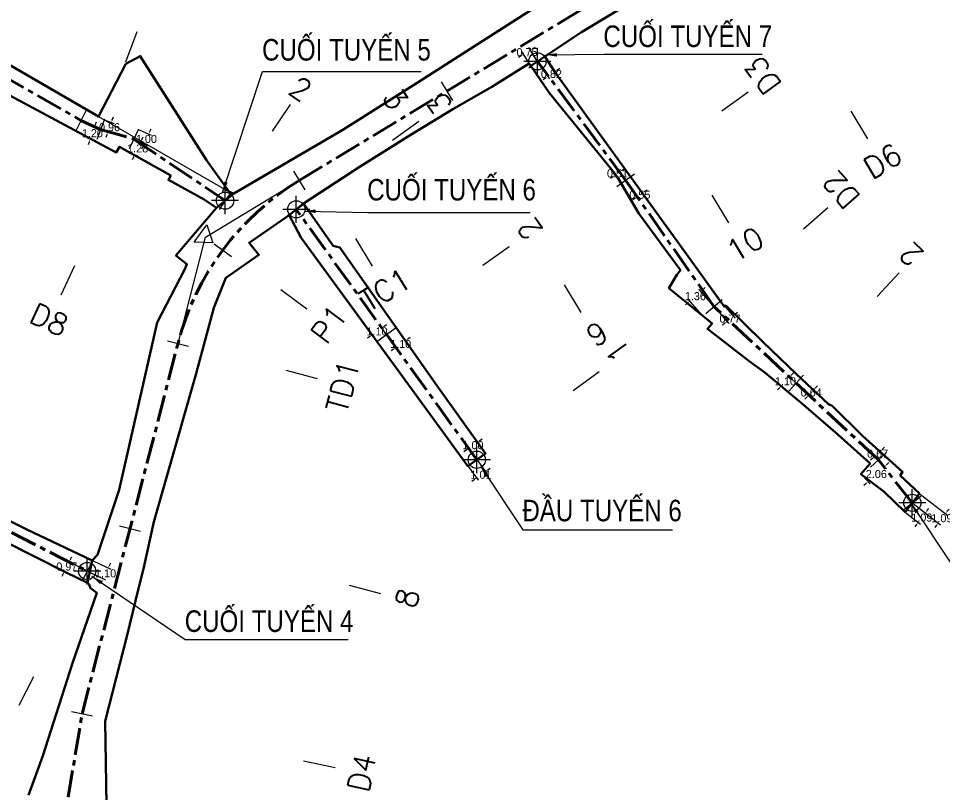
# Model space of a CAD drawing. Header units: metres. Extents: x 596935 to 599449, y 2303977 to 2305782.
# Drawn here: x 599233.8 to 599319.5, y 2304356.4 to 2304428.2 of the extents above; entities that cross this region are included whole.
import ezdxf

# ---------------------------------------------------------------- set-up
doc = ezdxf.new("R2010")
doc.units = ezdxf.units.M
doc.header["$MEASUREMENT"] = 0
doc.header["$PDMODE"] = 2
doc.header["$PDSIZE"] = 0.1
doc.linetypes.add('CENTERX2', pattern=[4, 2.5, -0.5, 0.5, -0.5])
doc.linetypes.add('HIDDEN', pattern=[0.375, 0.25, -0.125])
for name, color, linetype, lineweight in [('LC Dim', 8, 'Continuous', 18), ('LC Khac', 4, 'Continuous', 9), ('LC MANH DUT', 35, 'HIDDEN', 5), ('LC Net dam 1', 30, 'Continuous', 30), ('LC Net thay', 7, 'Continuous', 25), ('LC Text2', 7, 'Continuous', 25)]:
    doc.layers.add(name, color=color, linetype=linetype, lineweight=lineweight)
doc.layers.add('TUYEN', color=7, linetype='Continuous')
doc.styles.add('T2', font='', dxfattribs={"width": 0.8})
doc.styles.add('TENCOC', font='Vnromanc.shx')
doc.styles.get('T2').set_extended_font_data('.VnArialH')
doc.dimstyles.get("Standard").update_dxf_attribs({"dimtxt": 0.18, "dimasz": 0.18, "dimexe": 0.18, "dimexo": 0.0625, "dimgap": 0.09, "dimtad": 0, "dimtih": 1, "dimtoh": 1, "dimdec": 4, "dimzin": 0, "dimdsep": 46, "dimtxsty": 'Standard', "dimcen": 0.09, "dimadec": 0, "dimazin": 0, "dimtfac": 1, "dimtdec": 4, "dimtofl": 0, "dimtmove": 0, "dimatfit": 3, "dimfxl": 1, "dimtolj": 1, "dimtzin": 0, "dimarcsym": 0})

# ---------------------------------------------------------------- blocks, each defined once
blk = doc.blocks.new('*D49')
at = {"layer": 'Defpoints', "color": 0, "linetype": 'Continuous', "lineweight": 0, "transparency": 16777216}
for p in [(599238.108, 2304376.916), (599240.214, 2304376.931), (599239.776, 2304376.069)]:
    blk.add_point(p, dxfattribs=at)
at = {"layer": 'LC Net thay', "color": 0, "linetype": 'Continuous', "lineweight": 0, "transparency": 16777216}
for p, q in [((599240.13, 2304376.973), (599238.306, 2304377.901)), ((599238.669, 2304378.019), (599238.791, 2304378.26)), ((599239.692, 2304376.111), (599237.868, 2304377.039)), ((599237.986, 2304376.676), (599237.864, 2304376.435))]:
    blk.add_line(p, q, dxfattribs=at)
for points in [[(599238.629, 2304378.039), (599238.709, 2304377.999), (599238.546, 2304377.778)], [(599237.946, 2304376.696), (599238.026, 2304376.655), (599238.108, 2304376.916)]]:
    blk.add_solid(points, dxfattribs=at)
at = {"layer": 'LC Net thay', "color": 0, "linetype": 'Continuous', "lineweight": 0, "transparency": 16777216, "insert": (599238.327, 2304377.347), "char_height": 0.75, "attachment_point": 5}
blk.add_mtext('\\A1;0.97', dxfattribs=at)
blk = doc.blocks.new('*D50')
at = {"layer": 'Defpoints', "color": 0, "linetype": 'Continuous', "lineweight": 0, "transparency": 16777216}
for p in [(599240.693, 2304377.922), (599240.214, 2304376.931), (599242.163, 2304377.211)]:
    blk.add_point(p, dxfattribs=at)
at = {"layer": 'LC Net thay', "color": 0, "linetype": 'Continuous', "lineweight": 0, "transparency": 16777216}
for p, q in [((599240.777, 2304377.881), (599242.406, 2304377.094)), ((599242.281, 2304377.455), (599242.398, 2304377.698)), ((599240.298, 2304376.89), (599241.927, 2304376.103)), ((599241.566, 2304375.977), (599241.449, 2304375.734))]:
    blk.add_line(p, q, dxfattribs=at)
for points in [[(599242.24, 2304377.474), (599242.321, 2304377.435), (599242.163, 2304377.211)], [(599241.526, 2304375.997), (599241.607, 2304375.957), (599241.684, 2304376.22)]]:
    blk.add_solid(points, dxfattribs=at)
at = {"layer": 'LC Net thay', "color": 0, "linetype": 'Continuous', "lineweight": 0, "transparency": 16777216, "insert": (599241.924, 2304376.716), "char_height": 0.75, "attachment_point": 5}
blk.add_mtext('\\A1;1.10', dxfattribs=at)
blk = doc.blocks.new('*D59')
at = {"layer": 'Defpoints', "color": 0, "linetype": 'Continuous', "lineweight": 0, "transparency": 16777216}
for p in [(599244.965, 2304417.925), (599245.918, 2304417.479), (599244.541, 2304417.019)]:
    blk.add_point(p, dxfattribs=at)
at = {"layer": 'LC Net thay', "color": 0, "linetype": 'Continuous', "lineweight": 0, "transparency": 16777216}
for p, q in [((599245.05, 2304417.885), (599246.163, 2304417.364)), ((599246.033, 2304417.723), (599246.147, 2304417.968)), ((599244.626, 2304416.98), (599245.739, 2304416.459)), ((599245.38, 2304416.329), (599245.266, 2304416.084))]:
    blk.add_line(p, q, dxfattribs=at)
for points in [[(599245.992, 2304417.742), (599246.074, 2304417.704), (599245.918, 2304417.479)], [(599245.339, 2304416.348), (599245.421, 2304416.31), (599245.495, 2304416.573)]]:
    blk.add_solid(points, dxfattribs=at)
at = {"layer": 'LC Net thay', "color": 0, "linetype": 'Continuous', "lineweight": 0, "transparency": 16777216, "insert": (599245.707, 2304417.026), "char_height": 0.75, "attachment_point": 5}
blk.add_mtext('\\A1;1.00', dxfattribs=at)
blk = doc.blocks.new('*D60')
at = {"layer": 'Defpoints', "color": 0, "linetype": 'Continuous', "lineweight": 0, "transparency": 16777216}
for p in [(599244.541, 2304417.019), (599244, 2304415.863), (599244.626, 2304415.57)]:
    blk.add_point(p, dxfattribs=at)
at = {"layer": 'LC Net thay', "color": 0, "linetype": 'Continuous', "lineweight": 0, "transparency": 16777216}
for p, q in [((599245.281, 2304416.971), (599245.396, 2304417.216)), ((599244.626, 2304416.98), (599245.411, 2304416.612)), ((599244.085, 2304415.823), (599244.87, 2304415.456)), ((599244.511, 2304415.325), (599244.397, 2304415.081))]:
    blk.add_line(p, q, dxfattribs=at)
for points in [[(599245.24, 2304416.99), (599245.322, 2304416.952), (599245.167, 2304416.727)], [(599244.47, 2304415.345), (599244.552, 2304415.306), (599244.626, 2304415.57)]]:
    blk.add_solid(points, dxfattribs=at)
at = {"layer": 'LC Net thay', "color": 0, "linetype": 'Continuous', "lineweight": 0, "transparency": 16777216, "insert": (599244.896, 2304416.148), "char_height": 0.75, "attachment_point": 5}
blk.add_mtext('\\A1;1.28', dxfattribs=at)
blk = doc.blocks.new('*D61')
at = {"layer": 'Defpoints', "color": 0, "linetype": 'Continuous', "lineweight": 0, "transparency": 16777216}
for p in [(599241.792, 2304418.806), (599241.46, 2304417.91), (599242.454, 2304418.561)]:
    blk.add_point(p, dxfattribs=at)
at = {"layer": 'LC Net thay', "color": 0, "linetype": 'Continuous', "lineweight": 0, "transparency": 16777216}
for p, q in [((599241.88, 2304418.774), (599242.707, 2304418.467)), ((599242.548, 2304418.814), (599242.642, 2304419.067)), ((599241.548, 2304417.877), (599242.375, 2304417.571)), ((599242.028, 2304417.411), (599241.934, 2304417.158))]:
    blk.add_line(p, q, dxfattribs=at)
for points in [[(599242.506, 2304418.83), (599242.59, 2304418.798), (599242.454, 2304418.561)], [(599241.986, 2304417.427), (599242.07, 2304417.396), (599242.122, 2304417.665)]]:
    blk.add_solid(points, dxfattribs=at)
at = {"layer": 'LC Net thay', "color": 0, "linetype": 'Continuous', "lineweight": 0, "transparency": 16777216, "insert": (599242.288, 2304418.113), "char_height": 0.75, "attachment_point": 5}
blk.add_mtext('\\A1;0.96', dxfattribs=at)
blk = doc.blocks.new('*D62')
at = {"layer": 'Defpoints', "color": 0, "linetype": 'Continuous', "lineweight": 0, "transparency": 16777216}
for p in [(599241.46, 2304417.91), (599240.49, 2304416.993), (599241.044, 2304416.788)]:
    blk.add_point(p, dxfattribs=at)
at = {"layer": 'LC Net thay', "color": 0, "linetype": 'Continuous', "lineweight": 0, "transparency": 16777216}
for p, q in [((599241.372, 2304417.943), (599240.653, 2304418.209)), ((599241, 2304418.368), (599241.094, 2304418.622)), ((599240.956, 2304416.82), (599240.237, 2304417.087)), ((599240.396, 2304416.74), (599240.303, 2304416.487))]:
    blk.add_line(p, q, dxfattribs=at)
for points in [[(599240.958, 2304418.384), (599241.042, 2304418.353), (599240.906, 2304418.115)], [(599240.354, 2304416.755), (599240.439, 2304416.724), (599240.49, 2304416.993)]]:
    blk.add_solid(points, dxfattribs=at)
at = {"layer": 'LC Net thay', "color": 0, "linetype": 'Continuous', "lineweight": 0, "transparency": 16777216, "insert": (599240.698, 2304417.554), "char_height": 0.75, "attachment_point": 5}
blk.add_mtext('\\A1;1.20', dxfattribs=at)
blk = doc.blocks.new('*D85')
at = {"layer": 'Defpoints', "color": 0, "linetype": 'Continuous', "lineweight": 0, "transparency": 16777216}
for p in [(599316.735, 2304383.263), (599316.069, 2304382.401), (599317.286, 2304381.461)]:
    blk.add_point(p, dxfattribs=at)
at = {"layer": 'LC Net thay', "color": 0, "linetype": 'Continuous', "lineweight": 0, "transparency": 16777216}
for p, q in [((599316.809, 2304383.206), (599318.165, 2304382.159)), ((599318.117, 2304382.537), (599318.282, 2304382.751)), ((599316.143, 2304382.344), (599317.499, 2304381.296)), ((599317.121, 2304381.248), (599316.956, 2304381.034))]:
    blk.add_line(p, q, dxfattribs=at)
for points in [[(599318.081, 2304382.565), (599318.152, 2304382.51), (599317.952, 2304382.324)], [(599317.085, 2304381.275), (599317.156, 2304381.22), (599317.286, 2304381.461)]]:
    blk.add_solid(points, dxfattribs=at)
at = {"layer": 'LC Net thay', "color": 0, "linetype": 'Continuous', "lineweight": 0, "transparency": 16777216, "insert": (599317.619, 2304381.892), "char_height": 0.75, "attachment_point": 5}
blk.add_mtext('\\A1;1.09', dxfattribs=at)
blk = doc.blocks.new('*D86')
at = {"layer": 'Defpoints', "color": 0, "linetype": 'Continuous', "lineweight": 0, "transparency": 16777216}
for p in [(599317.401, 2304384.126), (599316.735, 2304383.263), (599319.814, 2304382.262)]:
    blk.add_point(p, dxfattribs=at)
at = {"layer": 'LC Net thay', "color": 0, "linetype": 'Continuous', "lineweight": 0, "transparency": 16777216}
for p, q in [((599317.475, 2304384.068), (599320.027, 2304382.097)), ((599316.809, 2304383.206), (599319.361, 2304381.235)), ((599319.979, 2304382.476), (599320.144, 2304382.69)), ((599318.982, 2304381.186), (599318.817, 2304380.973))]:
    blk.add_line(p, q, dxfattribs=at)
for points in [[(599319.943, 2304382.504), (599320.014, 2304382.449), (599319.814, 2304382.262)], [(599318.947, 2304381.214), (599319.018, 2304381.159), (599319.148, 2304381.4)]]:
    blk.add_solid(points, dxfattribs=at)
at = {"layer": 'LC Net thay', "color": 0, "linetype": 'Continuous', "lineweight": 0, "transparency": 16777216, "insert": (599319.481, 2304381.831), "char_height": 0.75, "attachment_point": 5}
blk.add_mtext('\\A1;1.09', dxfattribs=at)
blk = doc.blocks.new('*D87')
at = {"layer": 'Defpoints', "color": 0, "linetype": 'Continuous', "lineweight": 0, "transparency": 16777216}
for p in [(599313.596, 2304387.242), (599312.079, 2304385.846), (599312.644, 2304385.233)]:
    blk.add_point(p, dxfattribs=at)
at = {"layer": 'LC Net thay', "color": 0, "linetype": 'Continuous', "lineweight": 0, "transparency": 16777216}
for p, q in [((599313.659, 2304387.173), (599314.343, 2304386.43)), ((599314.359, 2304386.811), (599314.557, 2304386.994)), ((599312.143, 2304385.778), (599312.827, 2304385.035)), ((599312.445, 2304385.05), (599312.247, 2304384.868))]:
    blk.add_line(p, q, dxfattribs=at)
for points in [[(599314.328, 2304386.845), (599314.389, 2304386.778), (599314.16, 2304386.629)], [(599312.415, 2304385.084), (599312.476, 2304385.017), (599312.644, 2304385.233)]]:
    blk.add_solid(points, dxfattribs=at)
at = {"layer": 'LC Net thay', "color": 0, "linetype": 'Continuous', "lineweight": 0, "transparency": 16777216, "insert": (599313.402, 2304385.931), "char_height": 0.75, "attachment_point": 5}
blk.add_mtext('\\A1;2.06', dxfattribs=at)
blk = doc.blocks.new('*D88')
at = {"layer": 'Defpoints', "color": 0, "linetype": 'Continuous', "lineweight": 0, "transparency": 16777216}
for p in [(599313.764, 2304388.049), (599313.596, 2304387.242), (599314.089, 2304387.696)]:
    blk.add_point(p, dxfattribs=at)
at = {"layer": 'LC Net thay', "color": 0, "linetype": 'Continuous', "lineweight": 0, "transparency": 16777216}
for p, q in [((599314.026, 2304387.765), (599313.582, 2304388.247)), ((599313.963, 2304388.231), (599314.162, 2304388.414)), ((599313.072, 2304387.412), (599312.874, 2304387.229)), ((599313.532, 2304387.311), (599313.088, 2304387.793))]:
    blk.add_line(p, q, dxfattribs=at)
for points in [[(599313.933, 2304388.265), (599313.994, 2304388.198), (599313.764, 2304388.049)], [(599313.042, 2304387.445), (599313.103, 2304387.379), (599313.271, 2304387.595)]]:
    blk.add_solid(points, dxfattribs=at)
at = {"layer": 'LC Net thay', "color": 0, "linetype": 'Continuous', "lineweight": 0, "transparency": 16777216, "insert": (599313.518, 2304387.822), "char_height": 0.75, "attachment_point": 5}
blk.add_mtext('\\A1;0.67', dxfattribs=at)
blk = doc.blocks.new('*D89')
at = {"layer": 'Defpoints', "color": 0, "linetype": 'Continuous', "lineweight": 0, "transparency": 16777216}
for p in [(599306.402, 2304394.834), (599305.965, 2304394.366), (599307.581, 2304393.733)]:
    blk.add_point(p, dxfattribs=at)
at = {"layer": 'LC Net thay', "color": 0, "linetype": 'Continuous', "lineweight": 0, "transparency": 16777216}
for p, q in [((599306.47, 2304394.77), (599307.778, 2304393.549)), ((599306.033, 2304394.302), (599307.341, 2304393.081)), ((599307.765, 2304393.93), (599307.949, 2304394.128)), ((599306.96, 2304393.068), (599306.775, 2304392.87))]:
    blk.add_line(p, q, dxfattribs=at)
for points in [[(599307.732, 2304393.961), (599307.798, 2304393.9), (599307.581, 2304393.733)], [(599306.927, 2304393.098), (599306.992, 2304393.037), (599307.144, 2304393.265)]]:
    blk.add_solid(points, dxfattribs=at)
at = {"layer": 'LC Net thay', "color": 0, "linetype": 'Continuous', "lineweight": 0, "transparency": 16777216, "insert": (599307.362, 2304393.499), "char_height": 0.75, "attachment_point": 5}
blk.add_mtext('\\A1;0.64', dxfattribs=at)
blk = doc.blocks.new('*D90')
at = {"layer": 'Defpoints', "color": 0, "linetype": 'Continuous', "lineweight": 0, "transparency": 16777216}
for p in [(599304.598, 2304394.131), (599305.965, 2304394.366), (599305.211, 2304393.558)]:
    blk.add_point(p, dxfattribs=at)
at = {"layer": 'LC Net thay', "color": 0, "linetype": 'Continuous', "lineweight": 0, "transparency": 16777216}
for p, q in [((599305.896, 2304394.43), (599305.154, 2304395.122)), ((599305.536, 2304395.136), (599305.72, 2304395.333)), ((599304.413, 2304393.933), (599304.229, 2304393.736)), ((599305.143, 2304393.622), (599304.4, 2304394.315))]:
    blk.add_line(p, q, dxfattribs=at)
for points in [[(599305.503, 2304395.166), (599305.569, 2304395.105), (599305.351, 2304394.938)], [(599304.381, 2304393.964), (599304.446, 2304393.903), (599304.598, 2304394.131)]]:
    blk.add_solid(points, dxfattribs=at)
at = {"layer": 'LC Net thay', "color": 0, "linetype": 'Continuous', "lineweight": 0, "transparency": 16777216, "insert": (599304.975, 2304394.535), "char_height": 0.75, "attachment_point": 5}
blk.add_mtext('\\A1;1.10', dxfattribs=at)
blk = doc.blocks.new('*D91')
at = {"layer": 'Defpoints', "color": 0, "linetype": 'Continuous', "lineweight": 0, "transparency": 16777216}
for p in [(599296.105, 2304401.988), (599298.334, 2304401.489), (599297.309, 2304400.6)]:
    blk.add_point(p, dxfattribs=at)
at = {"layer": 'LC Net thay', "color": 0, "linetype": 'Continuous', "lineweight": 0, "transparency": 16777216}
for p, q in [((599298.272, 2304401.56), (599296.953, 2304403.081)), ((599297.334, 2304403.054), (599297.537, 2304403.231)), ((599295.901, 2304401.811), (599295.697, 2304401.634)), ((599297.248, 2304400.671), (599295.928, 2304402.192))]:
    blk.add_line(p, q, dxfattribs=at)
for points in [[(599297.304, 2304403.088), (599297.363, 2304403.02), (599297.13, 2304402.877)], [(599295.872, 2304401.845), (599295.931, 2304401.777), (599296.105, 2304401.988)]]:
    blk.add_solid(points, dxfattribs=at)
at = {"layer": 'LC Net thay', "color": 0, "linetype": 'Continuous', "lineweight": 0, "transparency": 16777216, "insert": (599296.617, 2304402.433), "char_height": 0.75, "attachment_point": 5}
blk.add_mtext('\\A1;1.36', dxfattribs=at)
blk = doc.blocks.new('*D92')
at = {"layer": 'Defpoints', "color": 0, "linetype": 'Continuous', "lineweight": 0, "transparency": 16777216}
for p in [(599298.914, 2304401.993), (599298.334, 2304401.489), (599300.121, 2304400.602)]:
    blk.add_point(p, dxfattribs=at)
at = {"layer": 'LC Net thay', "color": 0, "linetype": 'Continuous', "lineweight": 0, "transparency": 16777216}
for p, q in [((599298.975, 2304401.922), (599300.298, 2304400.398)), ((599298.395, 2304401.419), (599299.718, 2304399.895)), ((599300.324, 2304400.779), (599300.528, 2304400.956)), ((599299.337, 2304399.922), (599299.133, 2304399.745))]:
    blk.add_line(p, q, dxfattribs=at)
for points in [[(599300.295, 2304400.813), (599300.354, 2304400.745), (599300.121, 2304400.602)], [(599299.307, 2304399.956), (599299.366, 2304399.888), (599299.541, 2304400.099)]]:
    blk.add_solid(points, dxfattribs=at)
at = {"layer": 'LC Net thay', "color": 0, "linetype": 'Continuous', "lineweight": 0, "transparency": 16777216, "insert": (599299.831, 2304400.35), "char_height": 0.75, "attachment_point": 5}
blk.add_mtext('\\A1;0.77', dxfattribs=at)
blk = doc.blocks.new('*D93')
at = {"layer": 'Defpoints', "color": 0, "linetype": 'Continuous', "lineweight": 0, "transparency": 16777216}
for p in [(599290.148, 2304413.208), (599290.595, 2304413.529), (599291.694, 2304412.003)]:
    blk.add_point(p, dxfattribs=at)
at = {"layer": 'LC Net thay', "color": 0, "linetype": 'Continuous', "lineweight": 0, "transparency": 16777216}
for p, q in [((599290.203, 2304413.132), (599291.406, 2304411.462)), ((599290.65, 2304413.453), (599291.852, 2304411.783)), ((599291.914, 2304412.16), (599292.133, 2304412.318)), ((599291.029, 2304411.523), (599290.81, 2304411.365))]:
    blk.add_line(p, q, dxfattribs=at)
for points in [[(599291.887, 2304412.197), (599291.94, 2304412.124), (599291.694, 2304412.003)], [(599291.003, 2304411.56), (599291.055, 2304411.487), (599291.248, 2304411.681)]]:
    blk.add_solid(points, dxfattribs=at)
at = {"layer": 'LC Net thay', "color": 0, "linetype": 'Continuous', "lineweight": 0, "transparency": 16777216, "insert": (599291.471, 2304411.842), "char_height": 0.75, "attachment_point": 5}
blk.add_mtext('\\A1;0.55', dxfattribs=at)
blk = doc.blocks.new('*D94')
at = {"layer": 'Defpoints', "color": 0, "linetype": 'Continuous', "lineweight": 0, "transparency": 16777216}
for p in [(599289.186, 2304413.677), (599289.738, 2304412.912), (599290.148, 2304413.208)]:
    blk.add_point(p, dxfattribs=at)
at = {"layer": 'LC Net thay', "color": 0, "linetype": 'Continuous', "lineweight": 0, "transparency": 16777216}
for p, q in [((599289.683, 2304412.988), (599289.029, 2304413.896)), ((599290.094, 2304413.284), (599289.439, 2304414.192)), ((599289.816, 2304414.131), (599290.035, 2304414.289)), ((599288.967, 2304413.519), (599288.748, 2304413.362))]:
    blk.add_line(p, q, dxfattribs=at)
for points in [[(599288.941, 2304413.556), (599288.994, 2304413.483), (599289.186, 2304413.677)], [(599289.79, 2304414.167), (599289.843, 2304414.094), (599289.597, 2304413.973)]]:
    blk.add_solid(points, dxfattribs=at)
at = {"layer": 'LC Net thay', "color": 0, "linetype": 'Continuous', "lineweight": 0, "transparency": 16777216, "insert": (599289.392, 2304413.825), "char_height": 0.75, "attachment_point": 5}
blk.add_mtext('\\A1;0.51', dxfattribs=at)
blk = doc.blocks.new('*D95')
at = {"layer": 'Defpoints', "color": 0, "linetype": 'Continuous', "lineweight": 0, "transparency": 16777216}
for p in [(599281.969, 2304424.225), (599282.644, 2304424.689), (599283.608, 2304423.286)]:
    blk.add_point(p, dxfattribs=at)
at = {"layer": 'LC Net thay', "color": 0, "linetype": 'Continuous', "lineweight": 0, "transparency": 16777216}
for p, q in [((599282.022, 2304424.148), (599283.086, 2304422.599)), ((599282.697, 2304424.612), (599283.761, 2304423.063)), ((599283.83, 2304423.438), (599284.053, 2304423.591)), ((599282.71, 2304422.669), (599282.488, 2304422.516))]:
    blk.add_line(p, q, dxfattribs=at)
for points in [[(599283.805, 2304423.476), (599283.856, 2304423.401), (599283.608, 2304423.286)], [(599282.685, 2304422.706), (599282.736, 2304422.632), (599282.933, 2304422.822)]]:
    blk.add_solid(points, dxfattribs=at)
at = {"layer": 'LC Net thay', "color": 0, "linetype": 'Continuous', "lineweight": 0, "transparency": 16777216, "insert": (599283.27, 2304423.054), "char_height": 0.75, "attachment_point": 5}
blk.add_mtext('\\A1;0.82', dxfattribs=at)
blk = doc.blocks.new('*D96')
at = {"layer": 'Defpoints', "color": 0, "linetype": 'Continuous', "lineweight": 0, "transparency": 16777216}
for p in [(599280.685, 2304424.875), (599282.004, 2304424.174), (599281.366, 2304423.778)]:
    blk.add_point(p, dxfattribs=at)
at = {"layer": 'LC Net thay', "color": 0, "linetype": 'Continuous', "lineweight": 0, "transparency": 16777216}
for p, q in [((599281.316, 2304423.858), (599280.543, 2304425.104)), ((599281.955, 2304424.254), (599281.181, 2304425.5)), ((599281.553, 2304425.413), (599281.782, 2304425.556)), ((599280.456, 2304424.733), (599280.226, 2304424.59))]:
    blk.add_line(p, q, dxfattribs=at)
for points in [[(599280.432, 2304424.771), (599280.479, 2304424.694), (599280.685, 2304424.875)], [(599281.529, 2304425.452), (599281.576, 2304425.375), (599281.323, 2304425.271)]]:
    blk.add_solid(points, dxfattribs=at)
at = {"layer": 'LC Net thay', "color": 0, "linetype": 'Continuous', "lineweight": 0, "transparency": 16777216, "insert": (599281.004, 2304425.073), "char_height": 0.75, "attachment_point": 5}
blk.add_mtext('\\A1;0.75', dxfattribs=at)
blk = doc.blocks.new('*D97')
at = {"layer": 'Defpoints', "color": 0, "linetype": 'Continuous', "lineweight": 0, "transparency": 16777216}
for p in [(599276.398, 2304388.899), (599276.351, 2304387.259), (599277.16, 2304387.843)]:
    blk.add_point(p, dxfattribs=at)
at = {"layer": 'LC Net thay', "color": 0, "linetype": 'Continuous', "lineweight": 0, "transparency": 16777216}
for p, q in [((599277.105, 2304387.919), (599276.24, 2304389.118)), ((599276.617, 2304389.057), (599276.836, 2304389.215)), ((599275.37, 2304388.156), (599275.151, 2304387.998)), ((599276.296, 2304387.335), (599275.431, 2304388.533))]:
    blk.add_line(p, q, dxfattribs=at)
for points in [[(599276.59, 2304389.093), (599276.643, 2304389.02), (599276.398, 2304388.899)], [(599275.343, 2304388.193), (599275.396, 2304388.12), (599275.589, 2304388.314)]]:
    blk.add_solid(points, dxfattribs=at)
at = {"layer": 'LC Net thay', "color": 0, "linetype": 'Continuous', "lineweight": 0, "transparency": 16777216, "insert": (599275.993, 2304388.606), "char_height": 0.75, "attachment_point": 5}
blk.add_mtext('\\A1;1.00', dxfattribs=at)
blk = doc.blocks.new('*D98')
at = {"layer": 'Defpoints', "color": 0, "linetype": 'Continuous', "lineweight": 0, "transparency": 16777216}
for p in [(599276.351, 2304387.259), (599275.53, 2304386.666), (599276.322, 2304385.569)]:
    blk.add_point(p, dxfattribs=at)
at = {"layer": 'LC Net thay', "color": 0, "linetype": 'Continuous', "lineweight": 0, "transparency": 16777216}
for p, q in [((599276.406, 2304387.183), (599277.301, 2304385.943)), ((599275.585, 2304386.59), (599276.48, 2304385.351)), ((599277.362, 2304386.32), (599277.581, 2304386.479)), ((599276.103, 2304385.411), (599275.884, 2304385.253))]:
    blk.add_line(p, q, dxfattribs=at)
for points in [[(599277.336, 2304386.357), (599277.388, 2304386.284), (599277.143, 2304386.162)], [(599276.077, 2304385.448), (599276.13, 2304385.375), (599276.322, 2304385.569)]]:
    blk.add_solid(points, dxfattribs=at)
at = {"layer": 'LC Net thay', "color": 0, "linetype": 'Continuous', "lineweight": 0, "transparency": 16777216, "insert": (599276.733, 2304385.866), "char_height": 0.75, "attachment_point": 5}
blk.add_mtext('\\A1;1.01', dxfattribs=at)
blk = doc.blocks.new('*D99')
at = {"layer": 'Defpoints', "color": 0, "linetype": 'Continuous', "lineweight": 0, "transparency": 16777216}
for p in [(599268.869, 2304399.518), (599267.979, 2304398.877), (599269.735, 2304398.317)]:
    blk.add_point(p, dxfattribs=at)
at = {"layer": 'LC Net thay', "color": 0, "linetype": 'Continuous', "lineweight": 0, "transparency": 16777216}
for p, q in [((599268.924, 2304399.442), (599269.892, 2304398.098)), ((599268.034, 2304398.801), (599269.002, 2304397.456)), ((599269.954, 2304398.475), (599270.173, 2304398.632)), ((599268.625, 2304397.517), (599268.406, 2304397.36))]:
    blk.add_line(p, q, dxfattribs=at)
for points in [[(599269.927, 2304398.511), (599269.98, 2304398.438), (599269.735, 2304398.317)], [(599268.599, 2304397.554), (599268.652, 2304397.481), (599268.844, 2304397.675)]]:
    blk.add_solid(points, dxfattribs=at)
at = {"layer": 'LC Net thay', "color": 0, "linetype": 'Continuous', "lineweight": 0, "transparency": 16777216, "insert": (599269.29, 2304397.996), "char_height": 0.75, "attachment_point": 5}
blk.add_mtext('\\A1;1.10', dxfattribs=at)
blk = doc.blocks.new('*D100')
at = {"layer": 'Defpoints', "color": 0, "linetype": 'Continuous', "lineweight": 0, "transparency": 16777216}
for p in [(599266.643, 2304398.846), (599267.085, 2304398.233), (599267.979, 2304398.877)]:
    blk.add_point(p, dxfattribs=at)
at = {"layer": 'LC Net thay', "color": 0, "linetype": 'Continuous', "lineweight": 0, "transparency": 16777216}
for p, q in [((599267.03, 2304398.309), (599266.485, 2304399.065)), ((599267.924, 2304398.953), (599267.379, 2304399.709)), ((599267.756, 2304399.648), (599267.975, 2304399.806)), ((599266.424, 2304398.688), (599266.205, 2304398.531))]:
    blk.add_line(p, q, dxfattribs=at)
for points in [[(599267.73, 2304399.684), (599267.782, 2304399.611), (599267.537, 2304399.49)], [(599266.398, 2304398.725), (599266.45, 2304398.652), (599266.643, 2304398.846)]]:
    blk.add_solid(points, dxfattribs=at)
at = {"layer": 'LC Net thay', "color": 0, "linetype": 'Continuous', "lineweight": 0, "transparency": 16777216, "insert": (599267.09, 2304399.168), "char_height": 0.75, "attachment_point": 5}
blk.add_mtext('\\A1;1.10', dxfattribs=at)
blk = doc.blocks.new('bu lon')
at = {"layer": 'LC Khac', "color": 9}
for p, q in [((0, -0.786), (0, 0.786)), ((0.786, 0), (-0.786, 0))]:
    blk.add_line(p, q, dxfattribs=at)
at = {"layer": 'LC Khac', "color": 7}
blk.add_circle((0, 0), 0.5, dxfattribs=at)
blk = doc.blocks.new('MM')
at = {"layer": 'LC Khac', "xscale": 2.289702860291335, "yscale": 2.289702860291335, "zscale": 2.289702860291335}
blk.add_blockref('bu lon', (0, 0), dxfattribs=at)

msp = doc.modelspace()

# ---------------------------------------------------------------- linework, layer by layer
at = {"layer": 'LC Net dam 1', "color": 2}
for points in [[(599292.822, 2304431.034), (599286.059, 2304426.935), (599282.644, 2304424.689), (599281.35, 2304423.801), (599281.2, 2304424.02), (599277.739, 2304421.863), (599274.128, 2304419.785), (599270.155, 2304417.371), (599265.532, 2304414.475), (599260.267, 2304411.028), (599258.951, 2304409.962), (599255.225, 2304407.393), (599256.136, 2304406.282), (599253.076, 2304404.143), (599251.95, 2304401.354), (599250.311, 2304395.253), (599247.709, 2304386.049), (599246.395, 2304381.507), (599245.486, 2304377.418), (599244.692, 2304374.176), (599243.934, 2304370.989), (599241.898, 2304363.003), (599242.049, 2304353.316)], [(599234.787, 2304356.129), (599236.114, 2304359.785), (599238.864, 2304368.377), (599241.105, 2304374.911), (599240.519, 2304375.347), (599240.388, 2304375.689), (599240.242, 2304375.843), (599240.693, 2304377.922), (599241.176, 2304378.452), (599243.172, 2304384.475), (599246.709, 2304399.984), (599249.263, 2304404.938), (599249.465, 2304405.405), (599248.451, 2304406.204), (599252.193, 2304410.651), (599253.82, 2304411.955), (599263.922, 2304417.882), (599270.813, 2304422.245), (599281.784, 2304429.243)], [(599224.825, 2304428.64), (599241.277, 2304419.103), (599243.808, 2304423.995), (599245.133, 2304424.72), (599251.277, 2304415.054), (599253.368, 2304412.133), (599253.82, 2304411.955)], [(599252.193, 2304410.651), (599251.069, 2304411.41), (599247.744, 2304413.231), (599247.965, 2304413.622), (599243.217, 2304416.305), (599242.919, 2304415.784), (599224.831, 2304425.463)], [(599282.644, 2304424.689), (599283.609, 2304423.186), (599295.789, 2304406.35), (599299.284, 2304401.476), (599299.443, 2304401.572), (599302.908, 2304398.158), (599305.981, 2304395.227), (599308.977, 2304392.428), (599309.296, 2304392.266), (599312.104, 2304389.482), (599315.831, 2304386.129), (599315.614, 2304385.813), (599317.401, 2304384.126), (599316.069, 2304382.401), (599314.096, 2304384.3), (599311.974, 2304385.928), (599312.825, 2304386.928), (599309.836, 2304389.602), (599306.43, 2304392.54), (599303.049, 2304395.364), (599301.6, 2304396.423), (599297.738, 2304399.405), (599298.171, 2304399.888), (599294.169, 2304403.194), (599294.908, 2304404.405), (599295.226, 2304404.848), (599291.37, 2304410.11), (599289.503, 2304413.315), (599289.141, 2304413.83), (599283.081, 2304421.281), (599281.35, 2304423.801)], [(599258.951, 2304409.962), (599260.073, 2304407.838), (599269.203, 2304395.332), (599275.53, 2304386.666), (599277.16, 2304387.843), (599272.635, 2304394.148), (599263.66, 2304406.948), (599263.032, 2304407.124), (599260.267, 2304411.028)], [(599240.242, 2304375.843), (599238.271, 2304376.796), (599223.381, 2304384.304)], [(599227.857, 2304384.204), (599234.553, 2304380.833), (599240.693, 2304377.922)]]:
    msp.add_lwpolyline(points, dxfattribs=at)
at = {"layer": 'LC Net thay', "linetype": 'Continuous', "lineweight": 0, "flags": 128}
msp.add_lwpolyline([(599241.277, 2304419.103), (599253.368, 2304412.133)], dxfattribs=at)
at = {"layer": 'TUYEN', "color": 5, "lineweight": 0}
for p, q in [((599244.814, 2304426.958), (599243.771, 2304424.145)), ((599259.035, 2304420.23), (599257.356, 2304417.744)), ((599239.031, 2304405.245), (599237.76, 2304402.528))]:
    msp.add_line(p, q, dxfattribs=at)
at = {"layer": 'TUYEN', "color": 2, "lineweight": 0}
for p, q in [((599281.166, 2304423.629), (599282.771, 2304424.822)), ((599273.048, 2304422.318), (599274.084, 2304420.607)), ((599240.096, 2304419.631), (599239.182, 2304417.853)), ((599311.041, 2304419.618), (599312.588, 2304417.048)), ((599241.808, 2304418.848), (599241.113, 2304416.972)), ((599244.965, 2304417.925), (599244.117, 2304416.114)), ((599289.337, 2304412.623), (599290.96, 2304413.792)), ((599253.566, 2304412.131), (599252.447, 2304410.474)), ((599258.797, 2304409.91), (599260.42, 2304411.079)), ((599298.133, 2304411.796), (599299.688, 2304409.23)), ((599284.45, 2304403.503), (599286.005, 2304400.938)), ((599297.579, 2304400.834), (599299.089, 2304402.145)), ((599267.167, 2304398.292), (599268.79, 2304399.461)), ((599305.282, 2304393.635), (599306.647, 2304395.097)), ((599312.86, 2304386.565), (599314.332, 2304387.919)), ((599275.538, 2304386.674), (599277.16, 2304387.843)), ((599315.95, 2304382.644), (599317.52, 2304383.883)), ((599243.222, 2304381.125), (599245.158, 2304380.624)), ((599240.667, 2304377.822), (599239.761, 2304376.039)), ((599264.52, 2304375.611), (599267.424, 2304374.859)), ((599235.23, 2304367.125), (599233.87, 2304364.45)), ((599238.763, 2304363.901), (599240.72, 2304363.485)), ((599260.283, 2304359.328), (599263.217, 2304358.705))]:
    msp.add_line(p, q, dxfattribs=at)
at = {"layer": 'TUYEN', "color": 1, "lineweight": 0}
for p, q in [((599273.344, 2304423.856), (599270.813, 2304422.245)), ((599259.364, 2304414.025), (599260.401, 2304412.315)), ((599265.093, 2304407.797), (599266.648, 2304405.231)), ((599251.98, 2304407.309), (599253.585, 2304406.115)), ((599258.169, 2304403.05), (599260.576, 2304401.259)), ((599247.67, 2304398.306), (599249.606, 2304397.805)), ((599258.627, 2304395.561), (599261.531, 2304394.809))]:
    msp.add_line(p, q, dxfattribs=at)
at = {"layer": 'TUYEN', "color": 3, "lineweight": 0}
for p, q in [((599299.074, 2304419.636), (599301.509, 2304421.39)), ((599306.642, 2304408.699), (599308.908, 2304410.665)), ((599313.471, 2304402.406), (599315.518, 2304404.599))]:
    msp.add_line(p, q, dxfattribs=at)
at = {"layer": 'TUYEN', "color": 6, "lineweight": 0}
for p, q in [((599268.534, 2304416.925), (599270.968, 2304418.678)), ((599276.904, 2304405.307), (599279.338, 2304407.06)), ((599285.274, 2304393.689), (599287.708, 2304395.442))]:
    msp.add_line(p, q, dxfattribs=at)
at = {"layer": 'TUYEN', "color": 1, "linetype": 'CENTERX2', "lineweight": 40}
msp.add_lwpolyline([(599195.209, 2304206.786), (599204.543, 2304241.324), (599221.57, 2304298.441), (599237.131, 2304348.055), (599239.742, 2304363.693), (599248.638, 2304398.056, -0.195591), (599259.883, 2304413.17), (599300.209, 2304437.609), (599325.678, 2304452.943), (599335.835, 2304458.135), (599346.605, 2304463.726)], format="xyb", dxfattribs=at)
for points in [[(599186.394, 2304431.202), (599192.221, 2304443.038), (599204.616, 2304436.572), (599207.391, 2304434.673), (599219.571, 2304429.388), (599225.195, 2304427.027), (599239.639, 2304418.742), (599241.46, 2304417.91), (599244.541, 2304417.019), (599253.006, 2304411.303)], [(599316.735, 2304383.263), (599313.596, 2304387.242), (599298.334, 2304401.489), (599290.148, 2304413.208), (599281.969, 2304424.225)], [(599276.349, 2304387.259), (599259.609, 2304410.495)], [(599183.538, 2304395.928), (599219.095, 2304378.014), (599222.498, 2304385.936), (599240.214, 2304376.931)]]:
    msp.add_lwpolyline(points, dxfattribs=at)
at = {"layer": 'TUYEN', "color": 1, "lineweight": 0}
msp.add_lwpolyline([(599248.638, 2304398.056), (599251.187, 2304407.9), (599259.883, 2304413.17)], dxfattribs=at)
msp.add_lwpolyline([(599250.126, 2304407.442), (599251.32, 2304409.047), (599251.881, 2304407.383)], close=True, dxfattribs=at)

# ---------------------------------------------------------------- block references
at = {"layer": 'LC MANH DUT', "xscale": 0.6987324145411622, "yscale": 0.6987324145411622, "zscale": 0.6987324145411622, "rotation": 359.999216292062}
for p in [(599281.969, 2304424.225, 0), (599253.006, 2304411.303, 0), (599259.609, 2304410.495, 0), (599276.349, 2304387.259, 0), (599316.735, 2304383.263, 0), (599240.214, 2304376.931, 0)]:
    msp.add_blockref('MM', p, dxfattribs=at)

# ---------------------------------------------------------------- texts
at = {"layer": 'LC Text2', "style": 'T2', "width": 0.8}
for s, p in [('cuèi tuyÕn 7', (599288.088, 2304425.556, 0)), ('cuèi tuyÕn 5', (599256.436, 2304424.3, 0)), ('cuèi tuyÕn 6', (599266.184, 2304411.318, 0)), ('®Çu tuyÕn 6', (599280.578, 2304381.551)), ('cuèi tuyÕn 4', (599249.264, 2304371.285, 0))]:
    msp.add_text(s, height=2, rotation=0.00078, dxfattribs=at).set_placement(p)
at = {"layer": 'TUYEN', "color": 3, "lineweight": 0, "style": 'TENCOC'}
for s, rotation, p in [('D3', 125.76318, (599304.715, 2304422.071)), ('D2', 130.95182, (599312.039, 2304411.634)), ('2', 136.96852, (599317.931, 2304406.451))]:
    msp.add_text(s, height=2, rotation=rotation, dxfattribs=at).set_placement(p)
at = {"layer": 'TUYEN', "color": 5, "lineweight": 0, "style": 'TENCOC'}
for s, rotation, p in [('2', 325.96927, (599258.728, 2304421.325)), ('D8', 334.92312, (599234.68, 2304400.104))]:
    msp.add_text(s, height=2, rotation=rotation, dxfattribs=at).set_placement(p)
at = {"layer": 'TUYEN', "color": 1, "lineweight": 0, "style": 'TENCOC'}
for s, rotation, p in [('3', 302.47395, (599267.503, 2304420.928)), ('TC1', 31.21767, (599266.303, 2304400.93)), ('P1', 53.35136, (599262.389, 2304397.833)), ('TD1', 75.48504, (599264.287, 2304391.489))]:
    msp.add_text(s, height=2, rotation=rotation, dxfattribs=at).set_placement(p)
at = {"layer": 'TUYEN', "color": 6, "lineweight": 0, "style": 'TENCOC'}
for s, p in [('3', (599274.197, 2304420.183)), ('2', (599282.567, 2304408.565)), ('1', (599290.743, 2304397.218))]:
    msp.add_text(s, height=2, rotation=125.77064, dxfattribs=at).set_placement(p)
at = {"layer": 'TUYEN', "color": 2, "lineweight": 0, "style": 'TENCOC'}
for s, rotation, p in [('D6', 31.04939, (599313.006, 2304413.215)), ('10', 31.21767, (599300.281, 2304405.497)), ('9', 31.21767, (599287.29, 2304397.624)), ('8', 75.48504, (599270.645, 2304373.337)), ('D4', 78.00326, (599266.285, 2304356.3))]:
    msp.add_text(s, height=2, rotation=rotation, dxfattribs=at).set_placement(p)

# ---------------------------------------------------------------- dimensions: what is measured, and where the dimension line sits
at = {"layer": 'LC Net thay', "linetype": 'Continuous', "lineweight": 0}
for p1, p2, distance, picture, middle in [((599282.004, 2304424.174), (599281.366, 2304423.778), -1.291, '*D96', (599281.004, 2304425.073)), ((599281.969, 2304424.225), (599282.644, 2304424.689), -1.703, '*D95', (599283.27, 2304423.054)), ((599241.46, 2304417.91), (599241.792, 2304418.806), -0.706, '*D61', (599242.288, 2304418.113)), ((599241.46, 2304417.91), (599241.044, 2304416.788), -0.591, '*D62', (599240.698, 2304417.554)), ((599244.541, 2304417.019), (599244.965, 2304417.925), -1.053, '*D59', (599245.707, 2304417.026)), ((599244.541, 2304417.019), (599244, 2304415.863), 0.691, '*D60', (599244.896, 2304416.148)), ((599290.148, 2304413.208), (599289.738, 2304412.912), -0.943, '*D94', (599289.392, 2304413.825)), ((599290.148, 2304413.208), (599290.595, 2304413.529), -1.881, '*D93', (599291.471, 2304411.842)), ((599298.334, 2304401.489), (599297.309, 2304400.6), -1.837, '*D91', (599296.617, 2304402.433)), ((599298.334, 2304401.489), (599298.914, 2304401.993), -1.841, '*D92', (599299.831, 2304400.35)), ((599267.979, 2304398.877), (599267.085, 2304398.233), -0.756, '*D100', (599267.09, 2304399.168)), ((599267.979, 2304398.877), (599268.869, 2304399.518), -1.481, '*D99', (599269.29, 2304397.996)), ((599305.9648, 2304394.3656), (599305.2111, 2304393.5582), -0.8391, '*D90', (599304.9746, 2304394.5345)), ((599305.965, 2304394.366), (599306.402, 2304394.834), -1.613, '*D89', (599307.362, 2304393.499)), ((599276.351, 2304387.259), (599277.16, 2304387.843), 1.302, '*D97', (599275.993, 2304388.606)), ((599313.596, 2304387.242), (599314.089, 2304387.696), 0.479, '*D88', (599313.518, 2304387.822)), ((599276.351, 2304387.259), (599275.53, 2304386.666), 1.352, '*D98', (599276.733, 2304385.866)), ((599313.596, 2304387.242), (599312.079, 2304385.846), 0.833, '*D87', (599313.402, 2304385.931)), ((599316.735, 2304383.263), (599317.401, 2304384.126), -3.048, '*D86', (599319.481, 2304381.831)), ((599316.735, 2304383.263), (599316.069, 2304382.401), 1.537, '*D85', (599317.619, 2304381.892)), ((599240.214, 2304376.931), (599239.776, 2304376.069), -1.87, '*D49', (599238.327, 2304377.347)), ((599240.214, 2304376.931), (599240.693, 2304377.922), -1.633, '*D50', (599241.924, 2304376.716))]:
    dim = msp.add_aligned_dim(p1=p1, p2=p2, distance=distance, dimstyle='Standard', override={"dimscale": 1.5, "dimtxt": 0.5, "dimdec": 2, "dimdsep": 0, "dimtdec": 2, "dimtix": 1, "dimlwd": 0, "dimlwe": 0}, dxfattribs=at)
    dim.commit()
    dim.dimension.update_dxf_attribs({"geometry": picture, "text_midpoint": middle})

# ---------------------------------------------------------------- leaders
at = {"layer": 'LC Dim', "lineweight": 0}
for points in [[(599282.771, 2304424.822), (599288.135, 2304424.893), (599302.813, 2304424.893)], [(599252.772, 2304412.068), (599256.483, 2304423.29), (599271.184, 2304423.29)], [(599260.394, 2304410.341), (599266.231, 2304410.204), (599281.293, 2304410.204)], [(599276.749, 2304386.566, 0), (599280.625, 2304380.749, 0), (599294.512, 2304380.749, 0)], [(599316.619, 2304383.2), (599320.495, 2304377.384), (599335.3, 2304377.384)], [(599240.648, 2304376.448), (599249.312, 2304370.588), (599264.422, 2304370.588)]]:
    msp.add_leader(points, dimstyle='Standard', override={"dimasz": 1, "dimgap": 0.09, "dimtad": 0, "dimdsep": 0, "dimtix": 1, "dimlwd": 0, "dimlwe": 0}, dxfattribs=at)

doc.saveas('drawing.dxf')
